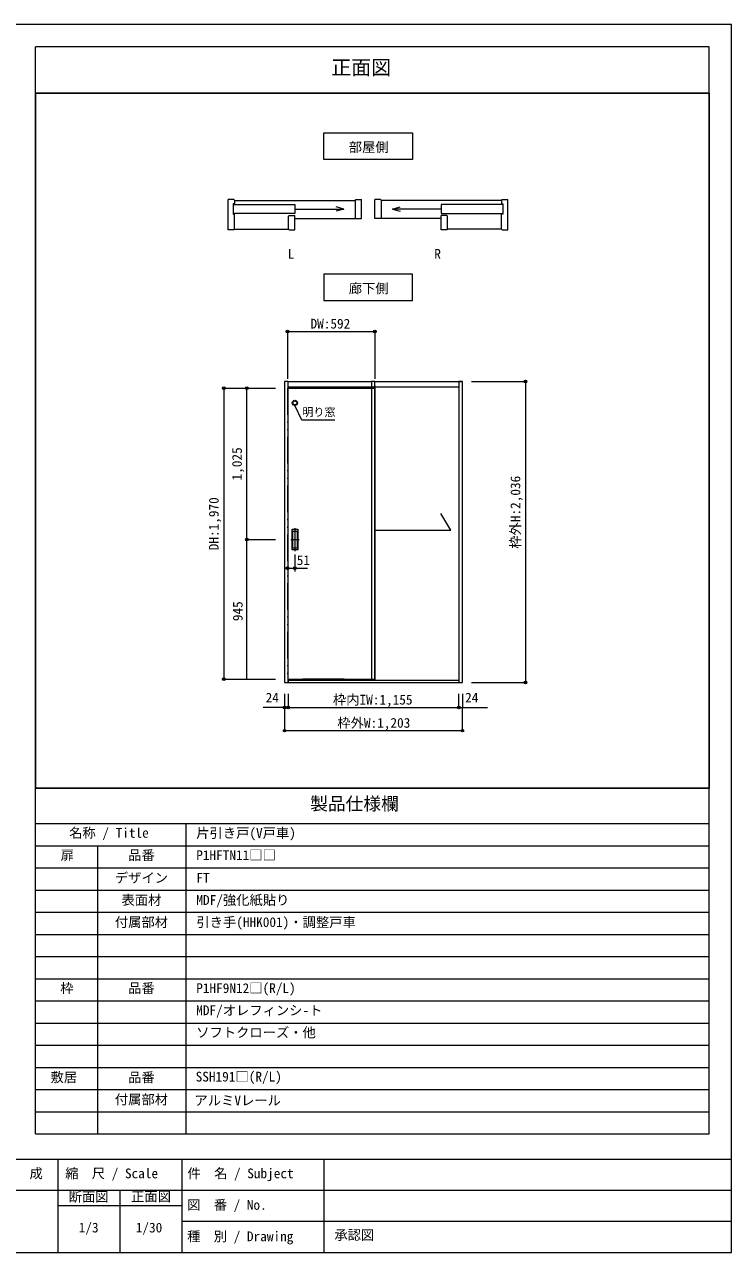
# Model space of a CAD drawing. Units: millimetres on the paper, enlarged 10 times, with parts at other scales. Extents: x -2000 to 2000, y -1385 to 1385.
# Drawn here: x 405 to 2000, y -1385 to 1385 of the extents above; entities that cross this region are included whole.
import ezdxf
from ezdxf.enums import TextEntityAlignment as Align

# ---------------------------------------------------------------- set-up
doc = ezdxf.new("R2010")
doc.units = ezdxf.units.MM
doc.header["$LTSCALE"] = 10
doc.header["$PDMODE"] = 32
doc.header["$PDSIZE"] = 6
doc.linetypes.add('DASHED_DOUBLE_DOTTED', pattern=[11, 6, -1.5, 0.25, -1.5, 0.25, -1.5])
doc.layers.add('1-1_0', color=7, linetype='Continuous', lineweight=18)
doc.layers.add('3-0', color=7, linetype='Continuous', lineweight=20)
doc.styles.add('ＭＳ ゴシック', font='')
doc.styles.get('ＭＳ ゴシック').set_extended_font_data('MS Gothic')

msp = doc.modelspace()

# ---------------------------------------------------------------- linework, layer by layer
at = {"layer": '1-1_0'}
for p, q in [((1950, 1335), (430, 1335)), ((430, -337.5), (430, 1335)), ((1950, -1117.5), (1950, 1335)), ((430, 1230), (1950, 1230)), ((430, -1117.5), (430, -337.5)), ((430, -337.5), (1950, -337.5)), ((430, -417.5), (1950, -417.5)), ((770, -1117.5), (770, -417.5)), ((430, -467.5), (1950, -467.5)), ((570, -1117.5), (570, -467.5)), ((430, -517.5), (1950, -517.5)), ((430, -567.5), (1950, -567.5)), ((430, -617.5), (1950, -617.5)), ((430, -667.5), (1950, -667.5)), ((430, -717.5), (1950, -717.5)), ((430, -767.5), (1950, -767.5)), ((430, -817.5), (1950, -817.5)), ((430, -867.5), (1950, -867.5)), ((430, -917.5), (1950, -917.5)), ((430, -967.5), (1950, -967.5)), ((430, -1017.5), (1950, -1017.5))]:
    msp.add_line(p, q, dxfattribs=at)
at = {"layer": '1-1_0', "lineweight": 20}
for p, q in [((430, -1067.5), (1950, -1067.5)), ((430, -1117.5), (1950, -1117.5)), ((2000, -1175), (-2000, -1175)), ((2000, -1175), (-2000, -1175)), ((480, -1175), (480, -1385)), ((760, -1175), (760, -1385)), ((1080, -1175), (1080, -1385)), ((2000, -1245), (-1190, -1245)), ((2000, -1245), (-1190, -1245)), ((620, -1245), (620, -1385)), ((760, -1280), (480, -1280)), ((2000, -1315), (760, -1315)), ((2000, -1315), (760, -1315)), ((-2000, -1385), (2000, -1385)), ((-2000, -1385), (2000, -1385))]:
    msp.add_line(p, q, dxfattribs=at)
at = {"layer": '1-1_0'}
msp.add_lwpolyline([(2000, -1385), (2000, 1385), (-2000, 1385), (-2000, -1385)], dxfattribs=at)
at = {"layer": '1-1_0', "lineweight": 20}
for points in [[(430, 1230), (1950, 1230), (430, 1230)], [(430, 1230), (430, -337.5), (430, 1230)]]:
    msp.add_lwpolyline(points, dxfattribs=at)
msp.add_lwpolyline([(430, 1230), (1950, 1230), (1950, -337.5), (430, -337.5)], close=True, dxfattribs=at)
at = {"layer": '3-0'}
for p, q in [((877.36, 990.19), (864.46, 990.19)), ((864.46, 921.79), (864.46, 990.19)), ((875.86, 980.59), (875.86, 957.04)), ((878.86, 980.59), (875.86, 980.59)), ((875.86, 978.79), (1014.87, 978.79)), ((878.86, 988.39), (1150.66, 988.39)), ((1014.87, 978.79), (1014.87, 958.99)), ((1125.21, 968.89), (1107.82, 973.55)), ((1150.66, 988.69), (1150.66, 947.59)), ((1165.06, 947.59), (1165.06, 990.19)), ((1195.06, 947.59), (1195.06, 990.19)), ((1209.46, 988.69), (1209.46, 947.59)), ((1481.26, 988.39), (1209.46, 988.39)), ((1234.91, 968.89), (1252.3, 973.55)), ((1484.26, 978.79), (1345.25, 978.79)), ((1345.25, 978.79), (1345.25, 958.99)), ((1481.26, 980.59), (1484.26, 980.59)), ((1482.76, 990.19), (1495.66, 990.19)), ((1484.26, 980.59), (1484.26, 957.04)), ((1495.66, 921.79), (1495.66, 990.19)), ((1014.87, 958.99), (875.86, 958.99)), ((875.86, 957.04), (878.86, 957.04)), ((1014.87, 968.89), (1125.21, 968.89)), ((1014.87, 921.79), (1014.87, 954.19)), ((1014.87, 947.59), (1165.06, 947.59)), ((1125.21, 968.89), (1107.82, 964.23)), ((1345.25, 947.59), (1195.06, 947.59)), ((1234.91, 968.89), (1252.3, 964.23)), ((1345.25, 968.89), (1234.91, 968.89)), ((1345.25, 958.99), (1484.26, 958.99)), ((1345.25, 921.79), (1345.25, 954.19)), ((1484.26, 957.04), (1481.26, 957.04)), ((877.36, 921.79), (864.46, 921.79)), ((878.86, 923.59), (1000.47, 923.59)), ((1481.26, 923.59), (1359.65, 923.59)), ((1482.76, 921.79), (1495.66, 921.79)), ((999.88, 579.59), (991.88, 579.59)), ((999.88, 579.59), (991.88, 579.59)), ((998.21, 564.82), (1195.55, 564.82)), ((999.88, 579.59), (1187.55, 579.59)), ((999.88, 567.59), (1187.55, 567.59)), ((1195.55, 579.59), (1187.55, 579.59)), ((1195.55, -93.85), (1195.55, 579.59)), ((1195.55, 579.59), (1392.88, 579.59)), ((1195.55, 569.92), (1195.55, -93.08)), ((1195.55, 567.59), (1195.55, -94.08)), ((1195.55, 567.59), (1384.88, 567.59)), ((1195.55, 564.82), (1195.55, -94.18)), ((1384.88, 579.59), (1384.88, 571.59)), ((1392.88, 579.59), (1384.88, 579.59)), ((1367.16, 244.09), (1344.6, 281.81)), ((1005.97, 223.15), (1024.25, 223.15)), ((1015.21, 249.25), (1015.21, 196.98)), ((1195.55, 244.09), (1367.16, 244.09)), ((998.21, -91.85), (1195.55, -91.85)), ((999.88, -94.18), (999.88, -99.18)), ((999.88, -94.18), (1384.88, -94.18)), ((999.88, -99.18), (1384.88, -99.18)), ((1384.88, -94.18), (1384.88, -99.18))]:
    msp.add_line(p, q, dxfattribs=at)
at = {"layer": '3-0', "color": 4, "lineweight": 9}
for p, q in [((998.21, 692.67), (998.21, 585.51)), ((998.21, 692.67), (1195.55, 692.67)), ((1195.55, 692.67), (1195.55, 585.51)), ((854.5, 564.82), (971.27, 564.82)), ((854.5, 564.82), (854.5, -91.85)), ((906.81, 564.82), (971.27, 564.82)), ((906.81, 223.15), (906.81, 564.82)), ((1413.72, 579.59), (1535.07, 579.59)), ((1535.07, 579.59), (1535.07, -99.18)), ((1030.41, 492.39), (1015.07, 525.66)), ((1104.75, 492.39), (1030.41, 492.39)), ((906.81, 223.15), (971.27, 223.15)), ((906.81, -91.85), (906.81, 223.15)), ((1015.21, 189.25), (1015.21, 151.4)), ((998.21, 158.52), (1043.1, 158.52)), ((854.5, -91.85), (971.27, -91.85)), ((1126.21, -91.85), (1032.88, -91.85)), ((1413.72, -99.18), (1535.07, -99.18)), ((991.88, -124.9), (991.88, -155.57)), ((991.88, -124.9), (991.88, -155.57)), ((999.88, -124.9), (999.88, -155.57)), ((1384.88, -155.57), (1384.88, -124.9)), ((1392.88, -124.9), (1392.88, -155.57)), ((999.88, -155.57), (943.35, -155.57)), ((991.88, -155.57), (991.88, -207.9)), ((999.88, -155.57), (1449.88, -155.57)), ((1384.88, -155.57), (1441.41, -155.57)), ((1392.88, -207.9), (1392.88, -155.57)), ((991.88, -207.9), (1392.88, -207.9))]:
    msp.add_line(p, q, dxfattribs=at)
at = {"layer": '3-0', "linetype": 'DASHED_DOUBLE_DOTTED'}
msp.add_line((998.21, 564.82), (998.21, -91.85), dxfattribs=at)
at = {"layer": '3-0', "color": 3}
for p, q in [((1008.88, 246.49), (1021.55, 246.49)), ((1008.88, 199.82), (1008.88, 246.49)), ((1008.88, 242.49), (1021.55, 242.49)), ((1010.55, 203.82), (1010.55, 242.49)), ((1019.88, 242.49), (1019.88, 203.82)), ((1021.55, 246.49), (1021.55, 199.82)), ((1021.55, 203.82), (1008.88, 203.82)), ((1021.55, 199.82), (1008.88, 199.82))]:
    msp.add_line(p, q, dxfattribs=at)
at = {"layer": '3-0'}
for points in [[(1080.06, 1140.93), (1280.06, 1140.93), (1280.06, 1080.93), (1080.06, 1080.93)], [(1080.06, 762.25), (1280.06, 762.25), (1280.06, 822.25), (1080.06, 822.25)]]:
    msp.add_lwpolyline(points, close=True, dxfattribs=at)
for points in [[(877.36, 990.19), (878.86, 988.69), (878.86, 980.59)], [(1150.66, 988.69), (1152.16, 990.19), (1165.06, 990.19)], [(1209.46, 988.69), (1207.96, 990.19), (1195.06, 990.19)], [(1482.76, 990.19), (1481.26, 988.69), (1481.26, 980.59)], [(877.36, 921.79), (878.86, 923.29), (878.86, 957.04)], [(1000.47, 923.29), (1000.47, 952.69), (1001.97, 954.19), (1014.87, 954.19)], [(1359.65, 923.29), (1359.65, 952.69), (1358.15, 954.19), (1345.25, 954.19)], [(1482.76, 921.79), (1481.26, 923.29), (1481.26, 957.04)], [(1000.47, 923.29), (1001.97, 921.79), (1014.87, 921.79)], [(1359.65, 923.29), (1358.15, 921.79), (1345.25, 921.79)], [(991.88, 579.59), (991.88, -99.18), (999.88, -99.18), (999.88, 579.59)], [(1187.55, 579.59), (1187.55, -94.18), (1195.55, -94.18)], [(1187.55, 567.59), (1195.55, 567.59), (1195.55, -94.08)], [(1384.88, 579.59), (1384.88, -99.18), (1392.88, -99.18), (1392.88, 579.59)]]:
    msp.add_lwpolyline(points, dxfattribs=at)
at = {"layer": '3-0', "color": 3}
for radius in [5.83, 4.5]:
    msp.add_circle((1014.88, 531.49), radius, dxfattribs=at)
at = {"layer": '3-0', "color": 4}
for p in [(998.21, 692.67), (1195.55, 692.67), (1535.07, 579.59), (854.5, 564.82), (906.81, 564.82), (906.81, 223.15), (998.21, 158.52), (1015.21, 158.52), (854.5, -91.85), (1535.07, -99.18), (991.88, -155.57), (999.88, -155.57), (1384.88, -155.57), (991.88, -207.9), (1392.88, -207.9)]:
    msp.add_point(p, dxfattribs=at)

# ---------------------------------------------------------------- texts
at = {"layer": '1-1_0', "style": 'ＭＳ ゴシック'}
for s, height, p in [('正面図', 32.99, (1097.24, 1261.98)), ('製品仕様欄', 29.33, (1049.4, -396.07)), ('名称 / Title', 21.99, (505.64, -456.06)), ('片引き戸(V戸車)', 21.99, (792.33, -456.36)), ('扉', 21.99, (486.33, -506.36)), ('品番', 21.99, (638.67, -506.36)), ('P1HFTN11□□', 21.99, (792.33, -506.36)), ('デザイン', 21.99, (608.75, -557.5)), ('FT', 21.99, (792.7, -557.5)), ('表面材', 21.99, (623.75, -607.5)), ('MDF/強化紙貼り', 21.99, (792.7, -607.5)), ('付属部材', 21.99, (608.75, -657.5)), ('引き手(HHK001)・調整戸車', 21.99, (792.7, -657.5)), ('枠', 21.99, (485.67, -806.36)), ('品番', 21.99, (638.67, -806.36)), ('P1HF9N12□(R/L)', 21.99, (792.33, -806.36)), ('MDF/オレフィンシ-ト', 21.99, (792.33, -856.36)), ('ソフトクローズ・他', 21.99, (792.33, -906.36)), ('敷居', 21.99, (463.65, -1007.36)), ('品番', 21.99, (638.75, -1007.5)), ('SSH191□(R/L)', 21.99, (791.06, -1005.99)), ('付属部材', 21.99, (608.75, -1057.5)), ('アルミVレール', 21.99, (788.47, -1059.75)), ('作\u3000成', 21.99, (356.17, -1224.21)), ('縮\u3000尺 / Scale', 21.99, (496.68, -1224.21)), ('件\u3000名 / Subject', 21.99, (772.61, -1224.24)), ('断面図', 21.99, (504.6, -1277.15)), ('正面図', 21.99, (645.4, -1276.44)), ('図\u3000番 / No.', 21.99, (771.77, -1295.35)), ('1/3', 21.99, (527.17, -1346.45)), ('1/30', 21.99, (655.92, -1346.45)), ('種\u3000別 / Drawing', 21.99, (771.94, -1366.29)), ('承認図', 21.99, (1104.03, -1363.1))]:
    msp.add_text(s, height=height, dxfattribs=at).set_placement(p, align=Align.BOTTOM_LEFT)
at = {"layer": '3-0', "style": 'ＭＳ ゴシック'}
for s, height, p in [('部屋側', 21.99, (1136.46, 1090.93)), ('L', 21.99, (998.92, 850.05)), ('R', 21.99, (1329.52, 850.05)), ('廊下側', 21.99, (1136.46, 772.25)), ('DW:592', 21.99, (1050.18, 692.67)), ('明り窓', 18.33, (1031.73, 496.08)), ('51', 21.99, (1019.11, 159.16)), ('24', 21.99, (949.01, -150.9)), ('枠内IW:1,155', 21.99, (1100.75, -155.57)), ('24', 21.99, (1399.08, -150.9)), ('枠外W:1,203', 21.99, (1110.75, -207.9))]:
    msp.add_text(s, height=height, dxfattribs=at).set_placement(p, align=Align.BOTTOM_LEFT)
for s, p in [('1,025', (901.81, 356.49)), ('枠外H:2,036', (1530.07, 202.42)), ('DH:1,970', (849.5, 198.99)), ('945', (903.61, 39.07))]:
    msp.add_text(s, height=21.99, rotation=90, dxfattribs=at).set_placement(p, align=Align.BOTTOM_LEFT)

doc.saveas('drawing.dxf')
